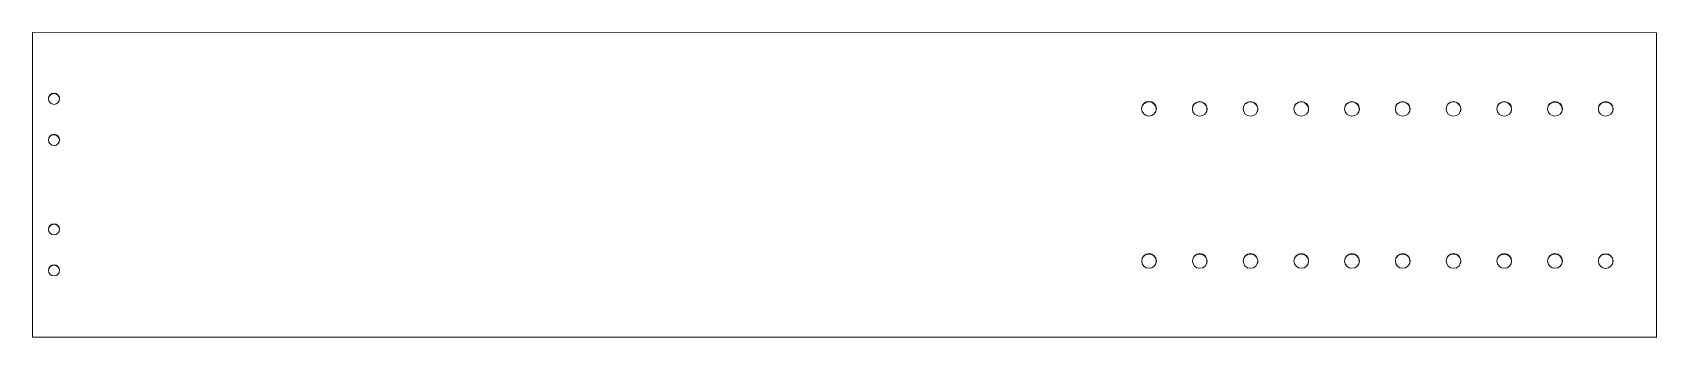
# Model space of a CAD drawing. Header units: inches. Extents: x 0 to 16, y 0 to 3.
import ezdxf

# ---------------------------------------------------------------- set-up
doc = ezdxf.new("R2010")
doc.units = ezdxf.units.IN
doc.header["$MEASUREMENT"] = 0

msp = doc.modelspace()

# ---------------------------------------------------------------- linework, layer by layer
at = {"color": 7, "linetype": 'Continuous', "lineweight": 15}
for p, q in [((0.001, 3.003), (0, 2.998)), ((0, 2.998), (0, 0)), ((0.001, 3.003), (0.001, 0.004)), ((16, 2.999), (0.001, 3.003)), ((16, 0.001), (16, 2.999)), ((0.001, 0.004), (0, 0)), ((0, 0), (15.999, -0.003)), ((0.001, 0.004), (16, 0.001)), ((16, 0.001), (15.999, -0.003))]:
    msp.add_line(p, q, dxfattribs=at)
for centre, radius in [((0.212, 2.349), 0.055), ((11, 2.251), 0.0725), ((11.5, 2.25), 0.0725), ((12, 2.25), 0.0725), ((12.5, 2.25), 0.0725), ((13, 2.25), 0.0725), ((13.5, 2.25), 0.0725), ((14, 2.25), 0.0725), ((14.5, 2.25), 0.0725), ((15, 2.25), 0.0725), ((15.5, 2.25), 0.0725), ((0.212, 1.944), 0.055), ((0.212, 1.063), 0.055), ((11.001, 0.751), 0.0725), ((11.501, 0.751), 0.0725), ((12, 0.751), 0.0725), ((12.5, 0.751), 0.0725), ((13, 0.751), 0.0725), ((13.5, 0.751), 0.0725), ((14, 0.751), 0.0725), ((14.5, 0.751), 0.0725), ((15, 0.751), 0.0725), ((15.5, 0.75), 0.0725), ((0.212, 0.658), 0.055)]:
    msp.add_circle(centre, radius, dxfattribs=at)
for centre, radius, start, end in [((0.211, 2.345), 0.055, 344.0419, 159.3592), ((10.999, 2.246), 0.0725, 343.4826, 159.9186), ((11.499, 2.246), 0.0725, 343.4826, 159.9186), ((11.999, 2.246), 0.0725, 343.4826, 159.9186), ((12.499, 2.246), 0.0725, 343.4826, 159.9186), ((12.999, 2.246), 0.0725, 343.4826, 159.9186), ((13.499, 2.246), 0.0725, 343.4826, 159.9186), ((13.999, 2.246), 0.0725, 343.4826, 159.9186), ((14.499, 2.246), 0.0725, 343.4826, 159.9186), ((14.999, 2.245), 0.0725, 343.4826, 159.9186), ((15.499, 2.245), 0.0725, 343.4826, 159.9186), ((0.211, 1.94), 0.055, 344.0419, 159.3592), ((0.211, 1.058), 0.055, 344.0419, 159.3592), ((10.999, 0.747), 0.0725, 343.4826, 159.9186), ((11.499, 0.747), 0.0725, 343.4826, 159.9186), ((11.999, 0.747), 0.0725, 343.4826, 159.9186), ((12.499, 0.747), 0.0725, 343.4826, 159.9186), ((12.999, 0.747), 0.0725, 343.4826, 159.9186), ((13.499, 0.747), 0.0725, 343.4826, 159.9186), ((13.999, 0.747), 0.0725, 343.4826, 159.9186), ((14.499, 0.746), 0.0725, 343.4826, 159.9186), ((14.999, 0.746), 0.0725, 343.4826, 159.9186), ((15.499, 0.746), 0.0725, 343.4826, 159.9186), ((0.211, 0.654), 0.055, 344.0419, 159.3592)]:
    msp.add_arc(centre, radius, start, end, dxfattribs=at)

doc.saveas('drawing.dxf')
